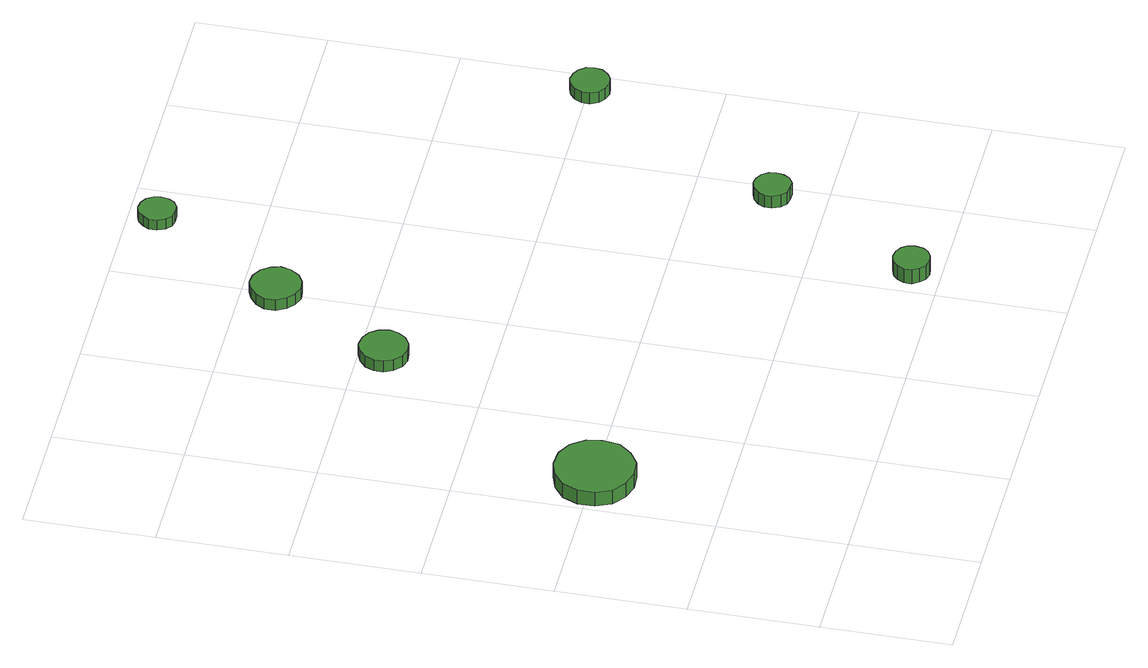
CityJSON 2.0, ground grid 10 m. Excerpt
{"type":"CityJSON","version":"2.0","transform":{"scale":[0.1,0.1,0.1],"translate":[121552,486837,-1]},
"CityObjects":{
"tree1":{"type":"SolitaryVegetationObject","attributes":{"function":"something"},"geometry":[{"type":"MultiSurface","lod":"1","boundaries":[[[0,1,2,3,4,5,6,7,8,9,10,11,12,13,14]],[[15,16,17,18,19,20,21,22,23,24,25,26,27,28,29]],[[0,29,28,1]],[[1,28,27,2]],[[2,27,26,3]],[[3,26,25,4]],[[4,25,24,5]],[[5,24,23,6]],[[6,23,22,7]],[[7,22,21,8]],[[8,21,20,9]],[[9,20,19,10]],[[10,19,18,11]],[[11,18,17,12]],[[12,17,16,13]],[[13,16,15,14]],[[14,15,29,0]]]}]},
"tree2":{"type":"SolitaryVegetationObject","attributes":{"function":"something"},"geometry":[{"type":"MultiSurface","lod":"1","boundaries":[[[30,31,32,33,34,35,36,37,38,39,40,41,42,43,44]],[[45,46,47,48,49,50,51,52,53,54,55,56,57,58,59]],[[30,59,58,31]],[[31,58,57,32]],[[32,57,56,33]],[[33,56,55,34]],[[34,55,54,35]],[[35,54,53,36]],[[36,53,52,37]],[[37,52,51,38]],[[38,51,50,39]],[[39,50,49,40]],[[40,49,48,41]],[[41,48,47,42]],[[42,47,46,43]],[[43,46,45,44]],[[44,45,59,30]]]}]},
"tree3":{"type":"SolitaryVegetationObject","attributes":{"function":"something"},"geometry":[{"type":"MultiSurface","lod":"1","boundaries":[[[60,61,62,63,64,65,66,67,68,69,70,71,72,73,74]],[[75,76,77,78,79,80,81,82,83,84,85,86,87,88,89]],[[60,89,88,61]],[[61,88,87,62]],[[62,87,86,63]],[[63,86,85,64]],[[64,85,84,65]],[[65,84,83,66]],[[66,83,82,67]],[[67,82,81,68]],[[68,81,80,69]],[[69,80,79,70]],[[70,79,78,71]],[[71,78,77,72]],[[72,77,76,73]],[[73,76,75,74]],[[74,75,89,60]]]}]},
"tree4":{"type":"SolitaryVegetationObject","attributes":{"function":"something"},"geometry":[{"type":"MultiSurface","lod":"1","boundaries":[[[90,91,92,93,94,95,96,97,98,99,100,101,102,103,104]],[[105,106,107,108,109,110,111,112,113,114,115,116,117,118,119]],[[90,119,118,91]],[[91,118,117,92]],[[92,117,116,93]],[[93,116,115,94]],[[94,115,114,95]],[[95,114,113,96]],[[96,113,112,97]],[[97,112,111,98]],[[98,111,110,99]],[[99,110,109,100]],[[100,109,108,101]],[[101,108,107,102]],[[102,107,106,103]],[[103,106,105,104]],[[104,105,119,90]]]}]},
"tree5":{"type":"SolitaryVegetationObject","attributes":{"function":"something"},"geometry":[{"type":"MultiSurface","lod":"1","boundaries":[[[120,121,122,123,124,125,126,127,128,129,130,131,132,133,134]],[[135,136,137,138,139,140,141,142,143,144,145,146,147,148,149]],[[120,149,148,121]],[[121,148,147,122]],[[122,147,146,123]],[[123,146,145,124]],[[124,145,144,125]],[[125,144,143,126]],[[126,143,142,127]],[[127,142,141,128]],[[128,141,140,129]],[[129,140,139,130]],[[130,139,138,131]],[[131,138,137,132]],[[132,137,136,133]],[[133,136,135,134]],[[134,135,149,120]]]}]},
"tree6":{"type":"SolitaryVegetationObject","attributes":{"function":"something"},"geometry":[{"type":"MultiSurface","lod":"1","boundaries":[[[150,151,152,153,154,155,156,157,158,159,160,161,162,163,164]],[[165,166,167,168,169,170,171,172,173,174,175,176,177,178,179]],[[150,179,178,151]],[[151,178,177,152]],[[152,177,176,153]],[[153,176,175,154]],[[154,175,174,155]],[[155,174,173,156]],[[156,173,172,157]],[[157,172,171,158]],[[158,171,170,159]],[[159,170,169,160]],[[160,169,168,161]],[[161,168,167,162]],[[162,167,166,163]],[[163,166,165,164]],[[164,165,179,150]]]}]},
"tree7":{"type":"SolitaryVegetationObject","attributes":{"function":"something"},"geometry":[{"type":"MultiSurface","lod":"1","boundaries":[[[180,181,182,183,184,185,186,187,188,189,190,191,192,193,194]],[[195,196,197,198,199,200,201,202,203,204,205,206,207,208,209]],[[180,209,208,181]],[[181,208,207,182]],[[182,207,206,183]],[[183,206,205,184]],[[184,205,204,185]],[[185,204,203,186]],[[186,203,202,187]],[[187,202,201,188]],[[188,201,200,189]],[[189,200,199,190]],[[190,199,198,191]],[[191,198,197,192]],[[192,197,196,193]],[[193,196,195,194]],[[194,195,209,180]]]}]}
},
"vertices":[
[65,199,21],[63,211,21],[55,222,21],[44,228,21],[31,229,21],[19,225,21],[9,217,21],[4,205,21],[4,192,21],[9,180,21],[19,172,21],[31,168,21],[44,169,21],[55,176,21],[63,186,21],[63,186,8],[55,176,8],[44,169,8],[31,168,8],[19,172,8],[9,180,8],[4,192,8],[4,205,8],[9,217,8],[19,225,8],[31,229,8],[44,228,8],[55,222,8],[63,211,8],[65,199,8],
[164,381,17],[162,389,17],[158,395,17],[151,399,17],[143,400,17],[136,397,17],[130,392,17],[127,385,17],[127,378,17],[130,371,17],[136,365,17],[143,363,17],[151,364,17],[158,368,17],[162,374,17],[162,374,7],[158,368,7],[151,364,7],[143,363,7],[136,365,7],[130,371,7],[127,378,7],[127,385,7],[130,392,7],[136,397,7],[143,400,7],[151,399,7],[158,395,7],[162,389,7],[164,381,7],
[335,22,23],[334,28,23],[331,32,23],[326,35,23],[320,36,23],[314,34,23],[310,30,23],[307,25,23],[307,19,23],[310,14,23],[314,10,23],[320,8,23],[326,9,23],[331,12,23],[334,16,23],[334,16,10],[331,12,10],[326,9,10],[320,8,10],[314,10,10],[310,14,10],[307,19,10],[307,25,10],[310,30,10],[314,34,10],[320,36,10],[326,35,10],[331,32,10],[334,28,10],[335,22,10],
[220,475,17],[218,482,17],[213,489,17],[206,493,17],[198,494,17],[191,491,17],[185,486,17],[181,479,17],[181,471,17],[185,463,17],[191,458,17],[198,455,17],[206,456,17],[213,460,17],[218,467,17],[218,467,7],[213,460,7],[206,456,7],[198,455,7],[191,458,7],[185,463,7],[181,471,7],[181,479,7],[185,486,7],[191,491,7],[198,494,7],[206,493,7],[213,489,7],[218,482,7],[220,475,7],
[404,142,18],[403,147,18],[400,152,18],[395,155,18],[389,156,18],[383,154,18],[379,150,18],[376,145,18],[376,139,18],[379,133,18],[383,129,18],[389,128,18],[395,128,18],[400,131,18],[403,136,18],[403,136,7],[400,131,7],[395,128,7],[389,128,7],[383,129,7],[379,133,7],[376,139,7],[376,145,7],[379,150,7],[383,154,7],[389,156,7],[395,155,7],[400,152,7],[403,147,7],[404,142,7],
[283,579,16],[282,584,16],[279,589,16],[274,592,16],[268,593,16],[262,591,16],[258,587,16],[255,582,16],[255,576,16],[258,570,16],[262,566,16],[268,565,16],[274,565,16],[279,568,16],[282,573,16],[282,573,7],[279,568,7],[274,565,7],[268,565,7],[262,566,7],[258,570,7],[255,576,7],[255,582,7],[258,587,7],[262,591,7],[268,593,7],[274,592,7],[279,589,7],[282,584,7],[283,579,7],
[498,299,17],[497,305,17],[493,310,17],[488,313,17],[482,314,17],[476,312,17],[471,308,17],[468,302,17],[468,296,17],[471,290,17],[476,286,17],[482,284,17],[488,285,17],[493,288,17],[497,293,17],[497,293,7],[493,288,7],[488,285,7],[482,284,7],[476,286,7],[471,290,7],[468,296,7],[468,302,7],[471,308,7],[476,312,7],[482,314,7],[488,313,7],[493,310,7],[497,305,7],[498,299,7]
]}
